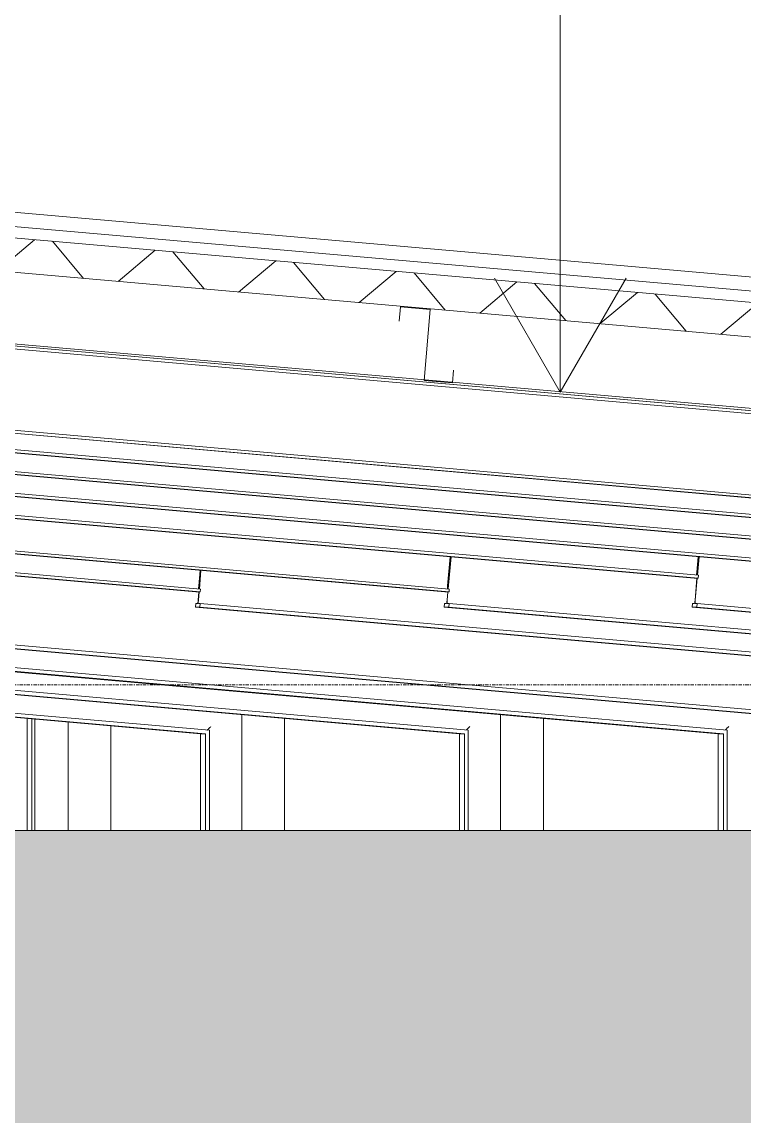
# Model space of a CAD drawing. Header units: millimetres. Extents: x 4237772 to 4686020, y -673 to 29459.
# Drawn here: x 4496579 to 4499111, y 13689 to 17524 of the extents above; entities that cross this region are included whole.
import ezdxf

# ---------------------------------------------------------------- set-up
doc = ezdxf.new("R2010")
doc.units = ezdxf.units.MM
doc.linetypes.add('AEC_Center', pattern=[24, 12, -4, 4, -4])
for name, color, linetype, lineweight in [('A-DETL', 90, 'Continuous', 18), ('A-FLOR-LEVL', 51, 'Continuous', 5), ('A-GENM', 13, 'Continuous', 5), ('A-ROOF', 132, 'Continuous', 5), ('A-ROOF-PATT', 132, 'Continuous', 5), ('G-ANNO-TEXT', 231, 'Continuous', 5), ('P-SANR-FIXT', 6, 'Continuous', 5), ('S-BEAM', 12, 'Continuous', 5)]:
    doc.layers.add(name, color=color, linetype=linetype, lineweight=lineweight)

# ---------------------------------------------------------------- blocks, each defined once
blk = doc.blocks.new('Structural Framing 21 - Structural Framing 1-750478-SECTION - GRIDS B1-B2')
at = {"layer": 'S-BEAM'}
for p, q in [((4470970.1, 15082.6), (4470970.1, 14690.3)), ((4470985.7, 15081.3), (4470985.7, 14690.3)), ((4470996.5, 15080.3), (4470996.5, 14690.3))]:
    blk.add_line(p, q, dxfattribs=at)
blk = doc.blocks.new('Structural Framing 30 - Structural Framing 1-951963-SECTION - GRIDS B1-B2')
at = {"layer": 'S-BEAM'}
for p, q in [((4471577.4, 15029.3), (4467913.6, 15351.1)), ((4467931.9, 15351.1), (4471595.6, 15029.3)), ((4471608.8, 15041.4), (4467933, 15364.2)), ((4471608.8, 15041.4), (4471608.8, 14690.3)), ((4471595.6, 15029.3), (4471577.4, 15029.3)), ((4471577.4, 15029.3), (4471577.4, 14690.3)), ((4471595.6, 15029.3), (4471595.6, 14690.3))]:
    blk.add_line(p, q, dxfattribs=at)
blk.add_open_spline([(4471614, 15054.2), (4471612.8, 15053.1), (4471611, 15051.4), (4471608.8, 15049.3), (4471607.4, 15048), (4471606.5, 15047.1), (4471605.5, 15046.2), (4471604.7, 15045.3), (4471603.9, 15044.6), (4471603.2, 15043.9), (4471602.5, 15043.1), (4471601.8, 15042.3), (4471601.6, 15042), (4471601.4, 15041.8)], degree=3, knots=[0, 0, 0, 0, 0.1666667, 0.25, 0.3333333, 0.375, 0.4166667, 0.5, 0.5416667, 0.5833333, 0.6666667, 0.75, 0.8333333, 0.8333333, 0.8333333, 0.8333333], dxfattribs=at)
blk = doc.blocks.new('Structural Framing 15 - Structural Framing 1-952687-SECTION - GRIDS B1-B2')
at = {"layer": 'S-BEAM'}
blk.add_line((4467157.1, 16412.5), (4474693.6, 15751.8), dxfattribs=at)
blk = doc.blocks.new('Mechanical - Condensers - Mechanical - Condensers-1249279-SECTION - GRIDS B1-B2')
at = {"layer": 'A-GENM'}
h = blk.add_hatch(color=256, dxfattribs=at)
h.paths.add_polyline_path([(4476229.5, 14590.3), (4477373.7, 14590.3), (4477376.3, 14690.3), (4461305.5, 14689), (4461305.5, 14590.3), (4476105.7, 14590.3)])
h.paths.add_polyline_path([(4461105.5, 14590.3), (4461105.5, 14690.3), (4438179.1, 14690.3), (4437065.4, 14590.3), (4461009.3, 14590.3)])
h.paths.add_polyline_path([(4436172.5, 14590.3), (4436182.7, 14590.3), (4436182.7, 14690.3), (4436075.5, 14689.9), (4436090.8, 14673.3), (4436168.3, 14594.5)])
h = blk.add_hatch(color=256, dxfattribs=at)
h.paths.add_polyline_path([(4415037.4, 8329.8), (4436182.7, 9438.4), (4436182.7, 10891.3), (4436172.5, 10891.3), (4436172.5, 10439.2), (4414985.1, 9328.4), (4415005.1, 8947.9)])
h.paths.add_polyline_path([(4436716.5, 9466.4), (4437172.1, 9490.2), (4437172.1, 13590.3), (4461105.5, 13590.3), (4461105.5, 14590.3), (4437034.5, 14590), (4436716.5, 14562.1), (4436716.5, 9584)])
h.paths.add_polyline_path([(4436182.7, 10904), (4436182.7, 11332.6), (4436172.5, 11332.6), (4436172.5, 10904)])
h.paths.add_polyline_path([(4436182.7, 11345.3), (4436182.7, 14590.3), (4436172.5, 14590.3), (4436172.5, 11345.3)])
h.paths.add_polyline_path([(4475115.8, 13590.3), (4477373.7, 13590.3), (4477373.7, 14590.3), (4461305.5, 14590.3), (4461305.5, 13590.3), (4474992.1, 13590.3)])
blk.add_line((4477376.3, 14690.3), (4461305.5, 14690.3), dxfattribs=at)
blk = doc.blocks.new('Downpipe - Straight - 01 - 150D-1616291-SECTION - GRIDS B1-B2')
at = {"layer": 'P-SANR-FIXT'}
for p, q in [((4471722.1, 15096.3), (4471722.1, 14690.3)), ((4471872.1, 14690.3), (4471872.1, 15083.1))]:
    blk.add_line(p, q, dxfattribs=at)
blk = doc.blocks.new('Downpipe - Straight - 01 - 150D-V315-SECTION - GRIDS B1-B2')
at = {"layer": 'P-SANR-FIXT'}
for p, q in [((4471113.5, 15070), (4471113.5, 14690.3)), ((4471263.5, 14690.3), (4471263.5, 15056.9))]:
    blk.add_line(p, q, dxfattribs=at)
blk = doc.blocks.new('Downpipe - Straight - 01 - 150D-V316-SECTION - GRIDS B1-B2')
at = {"layer": 'P-SANR-FIXT'}
for p, q in [((4472629.8, 15096.3), (4472629.8, 14690.3)), ((4472779.8, 14690.3), (4472779.8, 15083.1))]:
    blk.add_line(p, q, dxfattribs=at)
blk = doc.blocks.new('Structural Framing 2 - Structural Framing 1-1620312-SECTION - GRIDS B1-B2')
at = {"layer": 'S-BEAM'}
for p, q in [((4473392.7, 15029.3), (4469729, 15351.1)), ((4469747.2, 15351.1), (4473411, 15029.3)), ((4473424.1, 15041.4), (4469748.4, 15364.2)), ((4473424.1, 15041.4), (4473424.1, 14690.3)), ((4473411, 15029.3), (4473392.7, 15029.3)), ((4473392.7, 15029.3), (4473392.7, 14690.3)), ((4473411, 15029.3), (4473411, 14690.3))]:
    blk.add_line(p, q, dxfattribs=at)
blk.add_open_spline([(4473429.4, 15054.2), (4473428.1, 15053.1), (4473426.3, 15051.4), (4473424.1, 15049.3), (4473422.8, 15048), (4473421.8, 15047.1), (4473420.9, 15046.2), (4473420, 15045.3), (4473419.3, 15044.6), (4473418.6, 15043.9), (4473417.9, 15043.1), (4473417.2, 15042.3), (4473416.9, 15042), (4473416.8, 15041.8)], degree=3, knots=[0, 0, 0, 0, 0.1666667, 0.25, 0.3333333, 0.375, 0.4166667, 0.5, 0.5416667, 0.5833333, 0.6666667, 0.75, 0.8333333, 0.8333333, 0.8333333, 0.8333333], dxfattribs=at)
blk = doc.blocks.new('Structural Framing 46 - Structural Framing 1-1621990-SECTION - GRIDS B1-B2')
at = {"layer": 'S-BEAM'}
for p, q in [((4471578.6, 15601.5), (4471572.9, 15536.5)), ((4471573.6, 15536.4), (4471579.3, 15601.5)), ((4471572.1, 15526.8), (4471569.5, 15496.7)), ((4471570.1, 15496.7), (4471572.8, 15526.7)), ((4471561, 15485.4), (4471559.9, 15472.6)), ((4471559.9, 15472.6), (4471575.5, 15472.6)), ((4475331.2, 15141.4), (4471559.9, 15472.6)), ((4471567.5, 15485.4), (4471561, 15485.4)), ((4471576.6, 15485.4), (4471570.2, 15485.4)), ((4471575.5, 15472.6), (4471576.6, 15485.4)), ((4471575.5, 15472.6), (4475346.7, 15141.4)), ((4475353.1, 15153.7), (4471576.6, 15485.4))]:
    blk.add_line(p, q, dxfattribs=at)
for centre, start_param, end_param in [((4471568.5, 15496.7), 3.149228, 4.720025), ((4471571.1, 15496.7), 1.578432, 3.149228)]:
    blk.add_ellipse(centre, major_axis=(1, 11.4), ratio=0.086944, start_param=start_param, end_param=end_param, dxfattribs=at)
blk = doc.blocks.new('Structural Framing 48 - Structural Framing 1-1622040-SECTION - GRIDS B1-B2')
at = {"layer": 'S-BEAM'}
for p, q in [((4471561.7, 15526.4), (4461637.4, 16398)), ((4471576.6, 15526.4), (4461637.5, 16399.3)), ((4471577.4, 15536.1), (4461638.3, 16409)), ((4471576, 15601.8), (4471571.3, 15547.4)), ((4471577.4, 15536.1), (4471576.6, 15526.4)), ((4471576.6, 15526.4), (4471561.7, 15526.4))]:
    blk.add_line(p, q, dxfattribs=at)
blk.add_ellipse((4471572.3, 15547.4), major_axis=(1, 11.4), ratio=0.086944, start_param=1.578432, end_param=2.887429, dxfattribs=at)
blk = doc.blocks.new('Structural Framing 3 - Structural Framing 1-1636859-SECTION - GRIDS B1-B2')
at = {"layer": 'S-BEAM'}
for p, q in [((4474300.4, 15029.3), (4470636.6, 15351.1)), ((4470654.9, 15351.1), (4474318.6, 15029.3)), ((4474331.8, 15041.4), (4470656, 15364.2))]:
    blk.add_line(p, q, dxfattribs=at)
blk = doc.blocks.new('Structural Framing 36 - Structural Framing 1-1636954-SECTION - GRIDS B1-B2')
at = {"layer": 'S-BEAM'}
for p, q in [((4472485.1, 15029.3), (4468821.3, 15351.1)), ((4468839.5, 15351.1), (4472503.3, 15029.3)), ((4472516.4, 15041.4), (4468840.7, 15364.2)), ((4472516.4, 15041.4), (4472516.4, 14690.3)), ((4472503.3, 15029.3), (4472485.1, 15029.3)), ((4472485.1, 15029.3), (4472485.1, 14690.3)), ((4472503.3, 15029.3), (4472503.3, 14690.3))]:
    blk.add_line(p, q, dxfattribs=at)
blk.add_open_spline([(4472521.7, 15054.2), (4472520.5, 15053.1), (4472518.7, 15051.4), (4472516.4, 15049.3), (4472515.1, 15048), (4472514.1, 15047.1), (4472513.2, 15046.2), (4472512.4, 15045.3), (4472511.6, 15044.6), (4472510.9, 15043.9), (4472510.2, 15043.1), (4472509.5, 15042.3), (4472509.2, 15042), (4472509.1, 15041.8)], degree=3, knots=[0, 0, 0, 0, 0.1666667, 0.25, 0.3333333, 0.375, 0.4166667, 0.5, 0.5416667, 0.5833333, 0.6666667, 0.75, 0.8333333, 0.8333333, 0.8333333, 0.8333333], dxfattribs=at)
blk = doc.blocks.new('Structural Framing 5 - Structural Framing 1-1638361-SECTION - GRIDS B1-B2')
at = {"layer": 'S-BEAM'}
for p, q in [((4472455.1, 15649.1), (4472445.3, 15536.5)), ((4472446, 15536.4), (4472455.8, 15649.1)), ((4472444.4, 15526.8), (4472441.8, 15496.7)), ((4472442.5, 15496.7), (4472445.1, 15526.7)), ((4472433.4, 15485.4), (4472432.3, 15472.6)), ((4472432.3, 15472.6), (4472447.8, 15472.6)), ((4476203.5, 15141.4), (4472432.3, 15472.6)), ((4472439.8, 15485.4), (4472433.4, 15485.4)), ((4472448.9, 15485.4), (4472442.5, 15485.4)), ((4472447.8, 15472.6), (4472448.9, 15485.4)), ((4472447.8, 15472.6), (4476219, 15141.4)), ((4476225.8, 15153.7), (4472448.9, 15485.4))]:
    blk.add_line(p, q, dxfattribs=at)
for centre, start_param, end_param in [((4472440.8, 15496.7), 3.149228, 4.720025), ((4472443.5, 15496.7), 1.578432, 3.149228)]:
    blk.add_ellipse(centre, major_axis=(1, 11.4), ratio=0.086944, start_param=start_param, end_param=end_param, dxfattribs=at)
blk = doc.blocks.new('Structural Framing 43 - Structural Framing 1-1638387-SECTION - GRIDS B1-B2')
at = {"layer": 'S-BEAM'}
for p, q in [((4472448.9, 15526.4), (4462510.2, 16399.3)), ((4472434, 15526.4), (4462510.2, 16397.9)), ((4472449.8, 15536.1), (4462511, 16408.9)), ((4472452.5, 15649.3), (4472443.6, 15547.4)), ((4472449.8, 15536.1), (4472448.9, 15526.4)), ((4472448.9, 15526.4), (4472434, 15526.4))]:
    blk.add_line(p, q, dxfattribs=at)
blk.add_ellipse((4472444.6, 15547.4), major_axis=(1, 11.4), ratio=0.086944, start_param=1.578432, end_param=2.887429, dxfattribs=at)
blk = doc.blocks.new('Structural Framing 6 - Structural Framing 1-1639752-SECTION - GRIDS B1-B2')
at = {"layer": 'S-BEAM'}
for p, q in [((4473324.6, 15649.4), (4473319, 15584.7)), ((4473319.7, 15584.7), (4473325.3, 15649.3)), ((4473318.1, 15574.6), (4473311.3, 15496.7)), ((4473312, 15496.7), (4473318.8, 15574.5)), ((4473302.9, 15485.4), (4473301.8, 15472.6)), ((4473301.8, 15472.6), (4473317.3, 15472.6)), ((4477076.5, 15141.1), (4473301.8, 15472.6)), ((4473309.3, 15485.4), (4473302.9, 15485.4)), ((4473318.4, 15485.4), (4473312, 15485.4)), ((4473317.3, 15472.6), (4473318.4, 15485.4)), ((4473317.3, 15472.6), (4477092, 15141.1)), ((4477098.6, 15153.4), (4473318.4, 15485.4))]:
    blk.add_line(p, q, dxfattribs=at)
for centre, start_param, end_param in [((4473310.3, 15496.7), 3.149228, 4.720025), ((4473313, 15496.7), 1.578432, 3.149228)]:
    blk.add_ellipse(centre, major_axis=(1, 11.4), ratio=0.086944, start_param=start_param, end_param=end_param, dxfattribs=at)
blk = doc.blocks.new('Structural Framing 9 - Structural Framing 1-1639774-SECTION - GRIDS B1-B2')
at = {"layer": 'S-BEAM'}
for p, q in [((4473322.3, 15574.2), (4467134.4, 16117.7)), ((4473307.9, 15574.2), (4467134.6, 16116.4)), ((4473323.2, 15584.4), (4467135.6, 16127.8)), ((4473322, 15649.6), (4473317.3, 15595.7)), ((4473322.3, 15574.2), (4473307.9, 15574.2)), ((4473323.2, 15584.4), (4473322.3, 15574.2))]:
    blk.add_line(p, q, dxfattribs=at)
blk.add_ellipse((4473318.3, 15595.7), major_axis=(1, 11.4), ratio=0.086944, start_param=1.578432, end_param=2.887429, dxfattribs=at)
blk = doc.blocks.new('Structural Framing 49 - Structural Framing 1-1640112-SECTION - GRIDS B1-B2')
at = {"layer": 'S-BEAM'}
for p, q in [((4474196, 15584.4), (4467371.8, 16183.7)), ((4474180.7, 15574.2), (4467370.8, 16172.3)), ((4474195.1, 15574.2), (4467370.9, 16173.5))]:
    blk.add_line(p, q, dxfattribs=at)
blk = doc.blocks.new('Structural Framing 52 - Structural Framing 1-1640171-SECTION - GRIDS B1-B2')
at = {"layer": 'S-BEAM'}
for p, q in [((4475068.8, 15584.4), (4467378.5, 16259.8)), ((4475053.5, 15574.2), (4467377.5, 16248.3)), ((4475067.9, 15574.2), (4467377.6, 16249.6))]:
    blk.add_line(p, q, dxfattribs=at)
blk = doc.blocks.new('Structural Framing 55 - Structural Framing 1-1640232-SECTION - GRIDS B1-B2')
at = {"layer": 'S-BEAM'}
for p, q in [((4474691.1, 15694.2), (4467385.1, 16335.8)), ((4474690.1, 15682.8), (4467384.1, 16324.4)), ((4474690.2, 15684), (4467384.2, 16325.7))]:
    blk.add_line(p, q, dxfattribs=at)
blk = doc.blocks.new('Structural Framing 25 - Structural Framing 1-1640794-SECTION - GRIDS B1-B2')
at = {"layer": 'S-BEAM'}
for p, q in [((4467180.5, 16705.8), (4474723.1, 16044.5)), ((4467181.4, 16715.9), (4474724, 16054.6)), ((4474729, 16054.6), (4467186.2, 16715.9)), ((4467154.9, 16413.1), (4474697.7, 15751.8)), ((4467155.8, 16423.2), (4474698.6, 15761.9))]:
    blk.add_line(p, q, dxfattribs=at)

msp = doc.modelspace()

# ---------------------------------------------------------------- hatches: boundary and pattern name
at = {"layer": 'A-ROOF-PATT'}
h = msp.add_hatch(dxfattribs=at)
h.set_pattern_fill('FP_185', color=256, angle=-135, style=0, pattern_type=2)
h.set_pattern_definition([(40, (4488880.53, 10654.8), (-192.8363, 229.8133), []), (130, (4488880.53, 10654.8), (-229.8133, -192.8363), [])])
h.paths.add_polyline_path([(4466934.1, 15751), (4486858.1, 17494.1), (4505014.6, 15905.6), (4505014.6, 16026.1), (4486858.1, 17614.6), (4466934.1, 15871.4)])

# ---------------------------------------------------------------- linework, layer by layer
at = {"layer": 'A-DETL', "lineweight": 13}
for p, q in [((4497906.2, 16525.3), (4497901.9, 16475.5)), ((4497906.2, 16525.3), (4498010.8, 16516.2)), ((4498010.8, 16516.2), (4497989.1, 16267.1)), ((4498088.7, 16258.4), (4498092.6, 16303.2)), ((4497989.1, 16267.1), (4498088.7, 16258.4))]:
    msp.add_line(p, q, dxfattribs=at)
at = {"layer": 'A-FLOR-LEVL', "linetype": 'AEC_Center'}
msp.add_line((4392627.1, 15200), (4531897.6, 15200), dxfattribs=at)
at = {"layer": 'A-ROOF'}
for p, q in [((4486858.1, 17614.6), (4505014.6, 16026.1)), ((4486858.1, 17494.1), (4505014.6, 15905.6)), ((4496258.5, 16882), (4506633.5, 15971.2))]:
    msp.add_line(p, q, dxfattribs=at)
at = {"layer": 'A-ROOF', "lineweight": 15}
for p, q in [((4486858.1, 17243.1), (4504743.1, 15678.4)), ((4505014.6, 16066.2), (4496300.1, 16828.6))]:
    msp.add_line(p, q, dxfattribs=at)
at = {"layer": 'G-ANNO-TEXT', "color": 7}
for q in [(4498466.6, 18192.8), (4498235.7, 16626.2), (4498697.6, 16626.2)]:
    msp.add_line((4498466.6, 16226.2), q, dxfattribs=at)

# ---------------------------------------------------------------- block references
at = {"layer": 'A-GENM'}
msp.add_blockref('Mechanical - Condensers - Mechanical - Condensers-1249279-SECTION - GRIDS B1-B2', (25627.5, 0), dxfattribs=at)
at = {"layer": 'P-SANR-FIXT'}
for name in ['Downpipe - Straight - 01 - 150D-V315-SECTION - GRIDS B1-B2', 'Downpipe - Straight - 01 - 150D-1616291-SECTION - GRIDS B1-B2', 'Downpipe - Straight - 01 - 150D-V316-SECTION - GRIDS B1-B2']:
    msp.add_blockref(name, (25627.5, 0), dxfattribs=at)
at = {"layer": 'S-BEAM'}
for name in ['Structural Framing 15 - Structural Framing 1-952687-SECTION - GRIDS B1-B2', 'Structural Framing 25 - Structural Framing 1-1640794-SECTION - GRIDS B1-B2', 'Structural Framing 48 - Structural Framing 1-1622040-SECTION - GRIDS B1-B2', 'Structural Framing 43 - Structural Framing 1-1638387-SECTION - GRIDS B1-B2', 'Structural Framing 55 - Structural Framing 1-1640232-SECTION - GRIDS B1-B2', 'Structural Framing 21 - Structural Framing 1-750478-SECTION - GRIDS B1-B2', 'Structural Framing 52 - Structural Framing 1-1640171-SECTION - GRIDS B1-B2', 'Structural Framing 49 - Structural Framing 1-1640112-SECTION - GRIDS B1-B2', 'Structural Framing 9 - Structural Framing 1-1639774-SECTION - GRIDS B1-B2', 'Structural Framing 5 - Structural Framing 1-1638361-SECTION - GRIDS B1-B2', 'Structural Framing 6 - Structural Framing 1-1639752-SECTION - GRIDS B1-B2', 'Structural Framing 36 - Structural Framing 1-1636954-SECTION - GRIDS B1-B2', 'Structural Framing 2 - Structural Framing 1-1620312-SECTION - GRIDS B1-B2', 'Structural Framing 3 - Structural Framing 1-1636859-SECTION - GRIDS B1-B2', 'Structural Framing 46 - Structural Framing 1-1621990-SECTION - GRIDS B1-B2', 'Structural Framing 30 - Structural Framing 1-951963-SECTION - GRIDS B1-B2']:
    msp.add_blockref(name, (25627.5, 0), dxfattribs=at)

doc.saveas('drawing.dxf')
